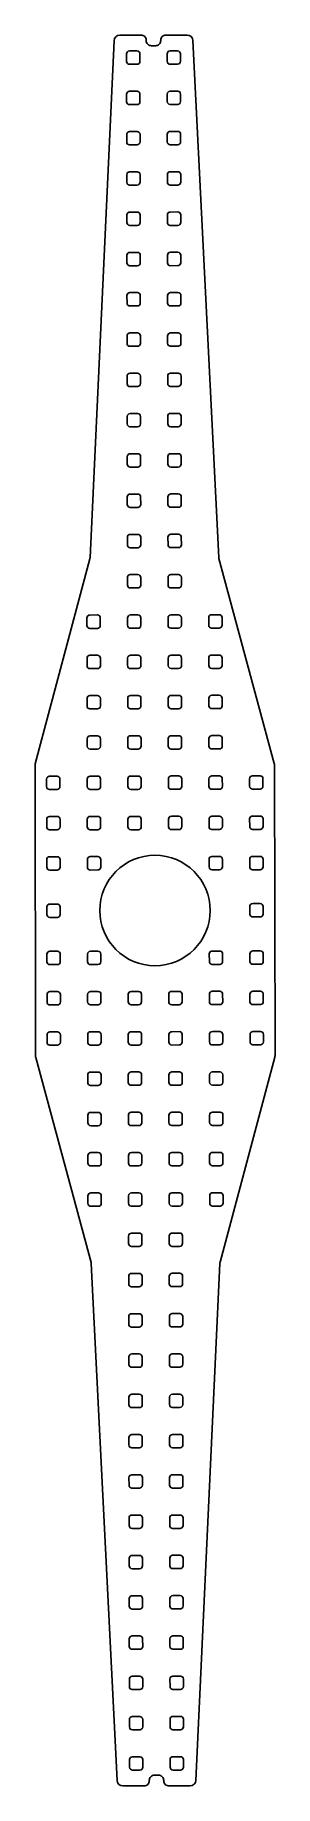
# Model space of a CAD drawing. Header units: inches. Extents: x 0.1 to 3.3, y 0.1 to 23.8.
import ezdxf

# ---------------------------------------------------------------- set-up
doc = ezdxf.new("R2010")
doc.units = ezdxf.units.IN

msp = doc.modelspace()

# ---------------------------------------------------------------- linework, layer by layer
for points in [[(1.194, 0.154, 0.400175), (1.272, 0.079), (1.559, 0.079, 0.414214), (1.63, 0.151), (1.63, 0.153, -0.414214), (1.701, 0.225), (1.756, 0.225, -0.414214), (1.827, 0.154), (1.827, 0.151, 0.414214), (1.899, 0.08), (2.185, 0.08, 0.400175), (2.264, 0.155), (2.59, 7.172, -0.053621), (2.592, 7.189), (3.335, 9.972, 0.065706), (3.338, 9.993), (3.331, 13.939, 0.065706), (3.328, 13.959), (2.576, 16.74, -0.053621), (2.573, 16.756), (2.223, 23.772, 0.400175), (2.144, 23.847), (1.857, 23.846, 0.414214), (1.786, 23.775), (1.786, 23.772, -0.414214), (1.715, 23.701), (1.66, 23.701, -0.414214), (1.589, 23.772), (1.589, 23.775, 0.414214), (1.518, 23.846), (1.231, 23.845, 0.400175), (1.152, 23.77), (0.826, 16.753, -0.053621), (0.824, 16.737), (0.081, 13.953, 0.065706), (0.079, 13.933), (0.086, 9.987, 0.065706), (0.088, 9.967), (0.841, 7.186, -0.053621), (0.843, 7.169)], [(1.464, 23.45, 0.414214), (1.503, 23.489), (1.503, 23.591, 0.414214), (1.463, 23.631), (1.361, 23.631, 0.414214), (1.322, 23.591), (1.322, 23.489, 0.414214), (1.361, 23.45)], [(2.015, 23.451, 0.414214), (2.054, 23.49), (2.054, 23.592, 0.414214), (2.015, 23.632), (1.912, 23.632, 0.414214), (1.873, 23.592), (1.873, 23.49, 0.414214), (1.913, 23.45)], [(1.465, 22.903, 0.414214), (1.504, 22.942), (1.504, 23.045, 0.414214), (1.464, 23.084), (1.362, 23.084, 0.414214), (1.323, 23.044), (1.323, 22.942, 0.414214), (1.362, 22.903)], [(2.016, 22.904, 0.414214), (2.055, 22.943), (2.055, 23.046, 0.414214), (2.016, 23.085), (1.913, 23.085, 0.414214), (1.874, 23.045), (1.874, 22.943, 0.414214), (1.913, 22.904)], [(1.466, 22.356, 0.414214), (1.505, 22.396), (1.505, 22.498, 0.414214), (1.465, 22.537), (1.363, 22.537, 0.414214), (1.324, 22.498), (1.324, 22.395, 0.414214), (1.363, 22.356)], [(2.017, 22.357, 0.414214), (2.056, 22.396), (2.056, 22.499, 0.414214), (2.016, 22.538), (1.914, 22.538, 0.414214), (1.875, 22.499), (1.875, 22.396, 0.414214), (1.914, 22.357)], [(1.467, 21.809, 0.414214), (1.506, 21.849), (1.506, 21.951, 0.414214), (1.466, 21.99), (1.364, 21.99, 0.414214), (1.325, 21.951), (1.325, 21.848, 0.414214), (1.364, 21.809)], [(2.018, 21.81, 0.414214), (2.057, 21.85), (2.057, 21.952, 0.414214), (2.017, 21.991), (1.915, 21.991, 0.414214), (1.876, 21.952), (1.876, 21.849, 0.414214), (1.915, 21.81)], [(1.468, 21.262, 0.414214), (1.507, 21.302), (1.507, 21.404, 0.414214), (1.467, 21.444), (1.365, 21.443, 0.414214), (1.326, 21.404), (1.326, 21.302, 0.414214), (1.365, 21.262)], [(2.019, 21.263, 0.414214), (2.058, 21.303), (2.058, 21.405, 0.414214), (2.018, 21.445), (1.916, 21.444, 0.414214), (1.877, 21.405), (1.877, 21.303, 0.414214), (1.916, 21.263)], [(1.468, 20.716, 0.414214), (1.508, 20.755), (1.508, 20.857, 0.414214), (1.468, 20.897), (1.366, 20.897, 0.414214), (1.326, 20.857), (1.327, 20.755, 0.414214), (1.366, 20.715)], [(2.02, 20.717, 0.414214), (2.059, 20.756), (2.059, 20.858, 0.414214), (2.019, 20.898), (1.917, 20.898, 0.414214), (1.878, 20.858), (1.878, 20.756, 0.414214), (1.917, 20.716)], [(1.469, 20.169, 0.414214), (1.509, 20.208), (1.509, 20.311, 0.414214), (1.469, 20.35), (1.367, 20.35, 0.414214), (1.327, 20.31), (1.328, 20.208, 0.414214), (1.367, 20.169)], [(2.021, 20.17, 0.414214), (2.06, 20.209), (2.06, 20.312, 0.414214), (2.02, 20.351), (1.918, 20.351, 0.414214), (1.879, 20.311), (1.879, 20.209, 0.414214), (1.918, 20.17)], [(1.47, 19.622, 0.414214), (1.51, 19.661), (1.51, 19.764, 0.414214), (1.47, 19.803), (1.368, 19.803, 0.414214), (1.328, 19.764), (1.329, 19.661, 0.414214), (1.368, 19.622)], [(2.022, 19.623, 0.414214), (2.061, 19.662), (2.061, 19.765, 0.414214), (2.021, 19.804), (1.919, 19.804, 0.414214), (1.88, 19.764), (1.88, 19.662, 0.414214), (1.919, 19.623)], [(1.471, 19.075, 0.414214), (1.511, 19.115), (1.51, 19.217, 0.414214), (1.471, 19.256), (1.369, 19.256, 0.414214), (1.329, 19.217), (1.33, 19.114, 0.414214), (1.369, 19.075)], [(2.023, 19.076, 0.414214), (2.062, 19.116), (2.062, 19.218, 0.414214), (2.022, 19.257), (1.92, 19.257, 0.414214), (1.881, 19.218), (1.881, 19.115, 0.414214), (1.92, 19.076)], [(1.472, 18.528, 0.414214), (1.512, 18.568), (1.511, 18.67, 0.414214), (1.472, 18.71), (1.37, 18.709, 0.414214), (1.33, 18.67), (1.33, 18.568, 0.414214), (1.37, 18.528)], [(2.023, 18.529, 0.414214), (2.063, 18.569), (2.063, 18.671, 0.414214), (2.023, 18.71), (1.921, 18.71, 0.414214), (1.881, 18.671), (1.882, 18.569, 0.414214), (1.921, 18.529)], [(1.473, 17.982, 0.414214), (1.513, 18.021), (1.512, 18.123, 0.414214), (1.473, 18.163), (1.371, 18.163, 0.414214), (1.331, 18.123), (1.331, 18.021, 0.414214), (1.371, 17.981)], [(2.024, 17.983, 0.414214), (2.064, 18.022), (2.064, 18.124, 0.414214), (2.024, 18.164), (1.922, 18.164, 0.414214), (1.882, 18.124), (1.883, 18.022, 0.414214), (1.922, 17.982)], [(1.474, 17.435, 0.414214), (1.514, 17.474), (1.513, 17.577, 0.414214), (1.474, 17.616), (1.372, 17.616, 0.414214), (1.332, 17.576), (1.332, 17.474, 0.414214), (1.372, 17.435)], [(2.025, 17.436, 0.414214), (2.065, 17.475), (2.065, 17.578, 0.414214), (2.025, 17.617), (1.923, 17.617, 0.414214), (1.883, 17.577), (1.884, 17.475, 0.414214), (1.923, 17.436)], [(1.475, 16.888, 0.414214), (1.514, 16.927), (1.514, 17.03, 0.414214), (1.475, 17.069), (1.372, 17.069, 0.414214), (1.333, 17.029), (1.333, 16.927, 0.414214), (1.373, 16.888)], [(2.026, 16.889, 0.414214), (2.066, 16.928), (2.065, 17.031, 0.414214), (2.026, 17.07), (1.924, 17.07, 0.414214), (1.884, 17.03), (1.885, 16.928, 0.414214), (1.924, 16.889)], [(1.476, 16.341, 0.414214), (1.515, 16.381), (1.515, 16.483, 0.414214), (1.476, 16.522), (1.373, 16.522, 0.414214), (1.334, 16.483), (1.334, 16.38, 0.414214), (1.374, 16.341)], [(2.027, 16.342, 0.414214), (2.067, 16.382), (2.066, 16.484, 0.414214), (2.027, 16.523), (1.925, 16.523, 0.414214), (1.885, 16.484), (1.885, 16.381, 0.414214), (1.925, 16.342)], [(0.926, 15.793, 0.414214), (0.965, 15.833), (0.965, 15.935, 0.414214), (0.926, 15.975), (0.823, 15.974, 0.414214), (0.784, 15.935), (0.784, 15.833, 0.414214), (0.824, 15.793)], [(1.477, 15.794, 0.414214), (1.516, 15.834), (1.516, 15.936, 0.414214), (1.477, 15.976), (1.374, 15.975, 0.414214), (1.335, 15.936), (1.335, 15.834, 0.414214), (1.375, 15.794)], [(2.028, 15.795, 0.414214), (2.068, 15.835), (2.067, 15.937, 0.414214), (2.028, 15.976), (1.926, 15.976, 0.414214), (1.886, 15.937), (1.886, 15.834, 0.414214), (1.926, 15.795)], [(2.579, 15.796, 0.414214), (2.619, 15.836), (2.619, 15.938, 0.414214), (2.579, 15.977), (2.477, 15.977, 0.414214), (2.437, 15.938), (2.438, 15.835, 0.414214), (2.477, 15.796)], [(0.927, 15.247, 0.414214), (0.966, 15.286), (0.966, 15.388, 0.414214), (0.927, 15.428), (0.824, 15.428, 0.414214), (0.785, 15.388), (0.785, 15.286, 0.414214), (0.824, 15.246)], [(1.478, 15.248, 0.414214), (1.517, 15.287), (1.517, 15.389, 0.414214), (1.478, 15.429), (1.375, 15.429, 0.414214), (1.336, 15.389), (1.336, 15.287, 0.414214), (1.376, 15.247)], [(2.029, 15.249, 0.414214), (2.069, 15.288), (2.068, 15.39, 0.414214), (2.029, 15.43), (1.927, 15.429, 0.414214), (1.887, 15.39), (1.887, 15.288, 0.414214), (1.927, 15.248)], [(2.58, 15.25, 0.414214), (2.62, 15.289), (2.62, 15.391, 0.414214), (2.58, 15.431), (2.478, 15.43, 0.414214), (2.438, 15.391), (2.439, 15.289, 0.414214), (2.478, 15.249)], [(0.928, 14.7, 0.414214), (0.967, 14.739), (0.967, 14.842, 0.414214), (0.927, 14.881), (0.825, 14.881, 0.414214), (0.786, 14.841), (0.786, 14.739, 0.414214), (0.825, 14.7)], [(1.479, 14.701, 0.414214), (1.518, 14.74), (1.518, 14.843, 0.414214), (1.479, 14.882), (1.376, 14.882, 0.414214), (1.337, 14.842), (1.337, 14.74, 0.414214), (1.377, 14.701)], [(2.03, 14.702, 0.414214), (2.069, 14.741), (2.069, 14.844, 0.414214), (2.03, 14.883), (1.927, 14.883, 0.414214), (1.888, 14.843), (1.888, 14.741, 0.414214), (1.928, 14.702)], [(2.581, 14.703, 0.414214), (2.621, 14.742), (2.62, 14.845, 0.414214), (2.581, 14.884), (2.479, 14.884, 0.414214), (2.439, 14.844), (2.44, 14.742, 0.414214), (2.479, 14.703)], [(0.929, 14.153, 0.414214), (0.968, 14.192), (0.968, 14.295, 0.414214), (0.928, 14.334), (0.826, 14.334, 0.414214), (0.787, 14.295), (0.787, 14.192, 0.414214), (0.826, 14.153)], [(1.48, 14.154, 0.414214), (1.519, 14.193), (1.519, 14.296, 0.414214), (1.48, 14.335), (1.377, 14.335, 0.414214), (1.338, 14.295), (1.338, 14.193, 0.414214), (1.378, 14.154)], [(2.031, 14.155, 0.414214), (2.07, 14.194), (2.07, 14.297, 0.414214), (2.031, 14.336), (1.928, 14.336, 0.414214), (1.889, 14.296), (1.889, 14.194, 0.414214), (1.929, 14.155)], [(2.582, 14.156, 0.414214), (2.622, 14.195), (2.621, 14.298, 0.414214), (2.582, 14.337), (2.48, 14.337, 0.414214), (2.44, 14.297), (2.44, 14.195, 0.414214), (2.48, 14.156)], [(0.379, 13.605, 0.414214), (0.418, 13.645), (0.418, 13.747, 0.414214), (0.378, 13.786), (0.276, 13.786, 0.414214), (0.237, 13.747), (0.237, 13.644, 0.414214), (0.276, 13.605)], [(0.93, 13.606, 0.414214), (0.969, 13.646), (0.969, 13.748, 0.414214), (0.929, 13.787), (0.827, 13.787, 0.414214), (0.788, 13.748), (0.788, 13.645, 0.414214), (0.827, 13.606)], [(1.481, 13.607, 0.414214), (1.52, 13.647), (1.52, 13.749, 0.414214), (1.481, 13.788), (1.378, 13.788, 0.414214), (1.339, 13.749), (1.339, 13.646, 0.414214), (1.379, 13.607)], [(2.032, 13.608, 0.414214), (2.071, 13.648), (2.071, 13.75, 0.414214), (2.032, 13.789), (1.929, 13.789, 0.414214), (1.89, 13.75), (1.89, 13.647, 0.414214), (1.93, 13.608)], [(2.583, 13.609, 0.414214), (2.623, 13.649), (2.622, 13.751, 0.414214), (2.583, 13.79), (2.481, 13.79, 0.414214), (2.441, 13.751), (2.441, 13.648, 0.414214), (2.481, 13.609)], [(3.134, 13.61, 0.414214), (3.174, 13.65), (3.174, 13.752, 0.414214), (3.134, 13.791), (3.032, 13.791, 0.414214), (2.992, 13.752), (2.993, 13.649, 0.414214), (3.032, 13.61)], [(0.379, 13.058, 0.414214), (0.419, 13.098), (0.419, 13.2, 0.414214), (0.379, 13.24), (0.277, 13.239, 0.414214), (0.238, 13.2), (0.238, 13.098, 0.414214), (0.277, 13.058)], [(0.931, 13.059, 0.414214), (0.97, 13.099), (0.97, 13.201, 0.414214), (0.93, 13.241), (0.828, 13.24, 0.414214), (0.789, 13.201), (0.789, 13.099, 0.414214), (0.828, 13.059)], [(1.482, 13.06, 0.414214), (1.521, 13.1), (1.521, 13.202, 0.414214), (1.482, 13.241), (1.379, 13.241, 0.414214), (1.34, 13.202), (1.34, 13.099, 0.414214), (1.379, 13.06)], [(2.033, 13.061, 0.414214), (2.072, 13.101), (2.072, 13.203, 0.414214), (2.033, 13.242), (1.93, 13.242, 0.414214), (1.891, 13.203), (1.891, 13.1, 0.414214), (1.931, 13.061)], [(2.584, 13.062, 0.414214), (2.624, 13.102), (2.623, 13.204, 0.414214), (2.584, 13.243), (2.482, 13.243, 0.414214), (2.442, 13.204), (2.442, 13.101, 0.414214), (2.482, 13.062)], [(3.135, 13.063, 0.414214), (3.175, 13.103), (3.175, 13.205, 0.414214), (3.135, 13.244), (3.033, 13.244, 0.414214), (2.993, 13.205), (2.994, 13.102, 0.414214), (3.033, 13.063)], [(0.38, 12.512, 0.414214), (0.42, 12.551), (0.42, 12.653, 0.414214), (0.38, 12.693), (0.278, 12.693, 0.414214), (0.238, 12.653), (0.239, 12.551, 0.414214), (0.278, 12.511)], [(0.932, 12.513, 0.414214), (0.971, 12.552), (0.971, 12.654, 0.414214), (0.931, 12.694), (0.829, 12.694, 0.414214), (0.79, 12.654), (0.79, 12.552, 0.414214), (0.829, 12.512)], [(2.585, 12.515, 0.414214), (2.624, 12.555), (2.624, 12.657, 0.414214), (2.585, 12.697), (2.482, 12.696, 0.414214), (2.443, 12.657), (2.443, 12.555, 0.414214), (2.483, 12.515)], [(3.136, 12.516, 0.414214), (3.176, 12.556), (3.175, 12.658, 0.414214), (3.136, 12.698), (3.034, 12.697, 0.414214), (2.994, 12.658), (2.995, 12.556, 0.414214), (3.034, 12.516)], [(0.382, 11.87, 0.414214), (0.421, 11.909), (0.421, 12.012, 0.414214), (0.381, 12.051), (0.279, 12.051, 0.414214), (0.24, 12.011), (0.24, 11.909, 0.414214), (0.279, 11.87)], [(3.137, 11.875, 0.414214), (3.177, 11.914), (3.177, 12.017, 0.414214), (3.137, 12.056), (3.035, 12.056, 0.414214), (2.995, 12.016), (2.996, 11.914, 0.414214), (3.035, 11.875)], [(0.383, 11.228, 0.414214), (0.422, 11.268), (0.422, 11.37, 0.414214), (0.382, 11.409), (0.28, 11.409, 0.414214), (0.241, 11.37), (0.241, 11.267, 0.414214), (0.28, 11.228)], [(0.934, 11.229, 0.414214), (0.973, 11.269), (0.973, 11.371, 0.414214), (0.934, 11.41), (0.831, 11.41, 0.414214), (0.792, 11.371), (0.792, 11.268, 0.414214), (0.831, 11.229)], [(2.587, 11.232, 0.414214), (2.627, 11.272), (2.627, 11.374, 0.414214), (2.587, 11.413), (2.485, 11.413, 0.414214), (2.445, 11.374), (2.446, 11.271, 0.414214), (2.485, 11.232)], [(3.139, 11.233, 0.414214), (3.178, 11.273), (3.178, 11.375, 0.414214), (3.138, 11.414), (3.036, 11.414, 0.414214), (2.997, 11.375), (2.997, 11.272, 0.414214), (3.036, 11.233)], [(0.384, 10.681, 0.414214), (0.423, 10.721), (0.423, 10.823, 0.414214), (0.383, 10.863), (0.281, 10.862, 0.414214), (0.242, 10.823), (0.242, 10.721, 0.414214), (0.281, 10.681)], [(0.935, 10.682, 0.414214), (0.974, 10.722), (0.974, 10.824, 0.414214), (0.934, 10.864), (0.832, 10.863, 0.414214), (0.793, 10.824), (0.793, 10.722, 0.414214), (0.832, 10.682)], [(1.486, 10.683, 0.414214), (1.525, 10.723), (1.525, 10.825, 0.414214), (1.486, 10.864), (1.383, 10.864, 0.414214), (1.344, 10.825), (1.344, 10.723, 0.414214), (1.384, 10.683)], [(2.037, 10.684, 0.414214), (2.076, 10.724), (2.076, 10.826, 0.414214), (2.037, 10.865), (1.934, 10.865, 0.414214), (1.895, 10.826), (1.895, 10.723, 0.414214), (1.935, 10.684)], [(2.588, 10.685, 0.414214), (2.628, 10.725), (2.627, 10.827, 0.414214), (2.588, 10.866), (2.486, 10.866, 0.414214), (2.446, 10.827), (2.447, 10.724, 0.414214), (2.486, 10.685)], [(3.14, 10.686, 0.414214), (3.179, 10.726), (3.179, 10.828, 0.414214), (3.139, 10.867), (3.037, 10.867, 0.414214), (2.998, 10.828), (2.998, 10.725, 0.414214), (3.037, 10.686)], [(0.385, 10.135, 0.414214), (0.424, 10.174), (0.424, 10.276, 0.414214), (0.384, 10.316), (0.282, 10.316, 0.414214), (0.243, 10.276), (0.243, 10.174, 0.414214), (0.282, 10.134)], [(0.936, 10.136, 0.414214), (0.975, 10.175), (0.975, 10.277, 0.414214), (0.935, 10.317), (0.833, 10.317, 0.414214), (0.794, 10.277), (0.794, 10.175, 0.414214), (0.833, 10.135)], [(1.487, 10.137, 0.414214), (1.526, 10.176), (1.526, 10.278, 0.414214), (1.487, 10.318), (1.384, 10.318, 0.414214), (1.345, 10.278), (1.345, 10.176, 0.414214), (1.385, 10.136)], [(2.038, 10.138, 0.414214), (2.077, 10.177), (2.077, 10.279, 0.414214), (2.038, 10.319), (1.935, 10.318, 0.414214), (1.896, 10.279), (1.896, 10.177, 0.414214), (1.936, 10.137)], [(2.589, 10.139, 0.414214), (2.629, 10.178), (2.628, 10.28, 0.414214), (2.589, 10.32), (2.487, 10.319, 0.414214), (2.447, 10.28), (2.448, 10.178, 0.414214), (2.487, 10.138)], [(3.14, 10.139, 0.414214), (3.18, 10.179), (3.18, 10.281, 0.414214), (3.14, 10.321), (3.038, 10.32, 0.414214), (2.999, 10.281), (2.999, 10.179, 0.414214), (3.038, 10.139)], [(0.937, 9.589, 0.414214), (0.976, 9.628), (0.976, 9.731, 0.414214), (0.936, 9.77), (0.834, 9.77, 0.414214), (0.795, 9.73), (0.795, 9.628, 0.414214), (0.834, 9.589)], [(1.488, 9.59, 0.414214), (1.527, 9.629), (1.527, 9.732, 0.414214), (1.488, 9.771), (1.385, 9.771, 0.414214), (1.346, 9.731), (1.346, 9.629, 0.414214), (1.386, 9.59)], [(2.039, 9.591, 0.414214), (2.078, 9.63), (2.078, 9.733, 0.414214), (2.039, 9.772), (1.936, 9.772, 0.414214), (1.897, 9.732), (1.897, 9.63, 0.414214), (1.937, 9.591)], [(2.59, 9.592, 0.414214), (2.63, 9.631), (2.629, 9.733, 0.414214), (2.59, 9.773), (2.488, 9.773, 0.414214), (2.448, 9.733), (2.448, 9.631, 0.414214), (2.488, 9.592)], [(0.938, 9.042, 0.414214), (0.977, 9.081), (0.977, 9.184, 0.414214), (0.937, 9.223), (0.835, 9.223, 0.414214), (0.796, 9.183), (0.796, 9.081, 0.414214), (0.835, 9.042)], [(1.489, 9.043, 0.414214), (1.528, 9.082), (1.528, 9.185, 0.414214), (1.489, 9.224), (1.386, 9.224, 0.414214), (1.347, 9.184), (1.347, 9.082, 0.414214), (1.386, 9.043)], [(2.04, 9.044, 0.414214), (2.079, 9.083), (2.079, 9.186, 0.414214), (2.04, 9.225), (1.937, 9.225, 0.414214), (1.898, 9.185), (1.898, 9.083, 0.414214), (1.938, 9.044)], [(2.591, 9.045, 0.414214), (2.631, 9.084), (2.63, 9.187, 0.414214), (2.591, 9.226), (2.489, 9.226, 0.414214), (2.449, 9.186), (2.449, 9.084, 0.414214), (2.489, 9.045)], [(0.939, 8.495, 0.414214), (0.978, 8.535), (0.978, 8.637, 0.414214), (0.938, 8.676), (0.836, 8.676, 0.414214), (0.797, 8.637), (0.797, 8.534, 0.414214), (0.836, 8.495)], [(1.49, 8.496, 0.414214), (1.529, 8.536), (1.529, 8.638, 0.414214), (1.489, 8.677), (1.387, 8.677, 0.414214), (1.348, 8.638), (1.348, 8.535, 0.414214), (1.387, 8.496)], [(2.041, 8.497, 0.414214), (2.08, 8.537), (2.08, 8.639, 0.414214), (2.041, 8.678), (1.938, 8.678, 0.414214), (1.899, 8.639), (1.899, 8.536, 0.414214), (1.939, 8.497)], [(2.592, 8.498, 0.414214), (2.631, 8.538), (2.631, 8.64, 0.414214), (2.592, 8.679), (2.489, 8.679, 0.414214), (2.45, 8.64), (2.45, 8.537, 0.414214), (2.49, 8.498)], [(0.94, 7.948, 0.414214), (0.979, 7.988), (0.979, 8.09, 0.414214), (0.939, 8.129), (0.837, 8.129, 0.414214), (0.798, 8.09), (0.798, 7.988, 0.414214), (0.837, 7.948)], [(1.491, 7.949, 0.414214), (1.53, 7.989), (1.53, 8.091, 0.414214), (1.49, 8.13), (1.388, 8.13, 0.414214), (1.349, 8.091), (1.349, 7.988, 0.414214), (1.388, 7.949)], [(2.042, 7.95, 0.414214), (2.081, 7.99), (2.081, 8.092, 0.414214), (2.042, 8.131), (1.939, 8.131, 0.414214), (1.9, 8.092), (1.9, 7.989, 0.414214), (1.94, 7.95)], [(2.593, 7.951, 0.414214), (2.632, 7.991), (2.632, 8.093, 0.414214), (2.593, 8.132), (2.49, 8.132, 0.414214), (2.451, 8.093), (2.451, 7.99, 0.414214), (2.491, 7.951)], [(1.492, 7.403, 0.414214), (1.531, 7.442), (1.531, 7.544, 0.414214), (1.491, 7.584), (1.389, 7.583, 0.414214), (1.35, 7.544), (1.35, 7.442, 0.414214), (1.389, 7.402)], [(2.043, 7.404, 0.414214), (2.082, 7.443), (2.082, 7.545, 0.414214), (2.043, 7.585), (1.94, 7.584, 0.414214), (1.901, 7.545), (1.901, 7.443, 0.414214), (1.941, 7.403)], [(1.493, 6.856, 0.414214), (1.532, 6.895), (1.532, 6.998, 0.414214), (1.492, 7.037), (1.39, 7.037, 0.414214), (1.351, 6.997), (1.351, 6.895, 0.414214), (1.39, 6.856)], [(2.044, 6.857, 0.414214), (2.083, 6.896), (2.083, 6.999, 0.414214), (2.044, 7.038), (1.941, 7.038, 0.414214), (1.902, 6.998), (1.902, 6.896, 0.414214), (1.941, 6.857)], [(1.494, 6.309, 0.414214), (1.533, 6.348), (1.533, 6.451, 0.414214), (1.493, 6.49), (1.391, 6.49, 0.414214), (1.352, 6.45), (1.352, 6.348, 0.414214), (1.391, 6.309)], [(2.045, 6.31, 0.414214), (2.084, 6.349), (2.084, 6.452, 0.414214), (2.044, 6.491), (1.942, 6.491, 0.414214), (1.903, 6.451), (1.903, 6.349, 0.414214), (1.942, 6.31)], [(1.495, 5.762, 0.414214), (1.534, 5.802), (1.534, 5.904, 0.414214), (1.494, 5.943), (1.392, 5.943, 0.414214), (1.353, 5.904), (1.353, 5.801, 0.414214), (1.392, 5.762)], [(2.046, 5.763, 0.414214), (2.085, 5.803), (2.085, 5.905, 0.414214), (2.045, 5.944), (1.943, 5.944, 0.414214), (1.904, 5.905), (1.904, 5.802, 0.414214), (1.943, 5.763)], [(1.496, 5.215, 0.414214), (1.535, 5.255), (1.535, 5.357, 0.414214), (1.495, 5.396), (1.393, 5.396, 0.414214), (1.354, 5.357), (1.354, 5.254, 0.414214), (1.393, 5.215)], [(2.047, 5.216, 0.414214), (2.086, 5.256), (2.086, 5.358, 0.414214), (2.046, 5.397), (1.944, 5.397, 0.414214), (1.905, 5.358), (1.905, 5.255, 0.414214), (1.944, 5.216)], [(1.496, 4.669, 0.414214), (1.536, 4.708), (1.536, 4.81, 0.414214), (1.496, 4.85), (1.394, 4.849, 0.414214), (1.355, 4.81), (1.355, 4.708, 0.414214), (1.394, 4.668)], [(2.048, 4.669, 0.414214), (2.087, 4.709), (2.087, 4.811, 0.414214), (2.047, 4.851), (1.945, 4.85, 0.414214), (1.906, 4.811), (1.906, 4.709, 0.414214), (1.945, 4.669)], [(1.497, 4.122, 0.414214), (1.537, 4.161), (1.537, 4.264, 0.414214), (1.497, 4.303), (1.395, 4.303, 0.414214), (1.355, 4.263), (1.356, 4.161, 0.414214), (1.395, 4.122)], [(2.049, 4.123, 0.414214), (2.088, 4.162), (2.088, 4.264, 0.414214), (2.048, 4.304), (1.946, 4.304, 0.414214), (1.907, 4.264), (1.907, 4.162, 0.414214), (1.946, 4.122)], [(1.498, 3.575, 0.414214), (1.538, 3.614), (1.538, 3.717, 0.414214), (1.498, 3.756), (1.396, 3.756, 0.414214), (1.356, 3.716), (1.357, 3.614, 0.414214), (1.396, 3.575)], [(2.05, 3.576, 0.414214), (2.089, 3.615), (2.089, 3.718, 0.414214), (2.049, 3.757), (1.947, 3.757, 0.414214), (1.908, 3.717), (1.908, 3.615, 0.414214), (1.947, 3.576)], [(1.499, 3.028, 0.414214), (1.539, 3.068), (1.538, 3.17, 0.414214), (1.499, 3.209), (1.397, 3.209, 0.414214), (1.357, 3.17), (1.358, 3.067, 0.414214), (1.397, 3.028)], [(2.051, 3.029, 0.414214), (2.09, 3.069), (2.09, 3.171, 0.414214), (2.05, 3.21), (1.948, 3.21, 0.414214), (1.909, 3.171), (1.909, 3.068, 0.414214), (1.948, 3.029)], [(1.5, 2.481, 0.414214), (1.54, 2.521), (1.539, 2.623, 0.414214), (1.5, 2.662), (1.398, 2.662, 0.414214), (1.358, 2.623), (1.359, 2.52, 0.414214), (1.398, 2.481)], [(2.051, 2.482, 0.414214), (2.091, 2.522), (2.091, 2.624, 0.414214), (2.051, 2.663), (1.949, 2.663, 0.414214), (1.91, 2.624), (1.91, 2.521, 0.414214), (1.949, 2.482)], [(1.501, 1.934, 0.414214), (1.541, 1.974), (1.54, 2.076, 0.414214), (1.501, 2.116), (1.399, 2.115, 0.414214), (1.359, 2.076), (1.359, 1.974, 0.414214), (1.399, 1.934)], [(2.052, 1.935, 0.414214), (2.092, 1.975), (2.092, 2.077, 0.414214), (2.052, 2.117), (1.95, 2.116, 0.414214), (1.91, 2.077), (1.911, 1.975, 0.414214), (1.95, 1.935)], [(1.502, 1.388, 0.414214), (1.542, 1.427), (1.541, 1.529, 0.414214), (1.502, 1.569), (1.4, 1.569, 0.414214), (1.36, 1.529), (1.36, 1.427, 0.414214), (1.4, 1.388)], [(2.053, 1.389, 0.414214), (2.093, 1.428), (2.093, 1.53, 0.414214), (2.053, 1.57), (1.951, 1.57, 0.414214), (1.911, 1.53), (1.912, 1.428, 0.414214), (1.951, 1.388)], [(1.503, 0.841, 0.414214), (1.542, 0.88), (1.542, 0.983, 0.414214), (1.503, 1.022), (1.4, 1.022, 0.414214), (1.361, 0.982), (1.361, 0.88, 0.414214), (1.401, 0.841)], [(2.054, 0.842, 0.414214), (2.094, 0.881), (2.093, 0.984, 0.414214), (2.054, 1.023), (1.952, 1.023, 0.414214), (1.912, 0.983), (1.913, 0.881, 0.414214), (1.952, 0.842)], [(2.055, 0.295, 0.414214), (2.095, 0.334), (2.094, 0.437, 0.414214), (2.055, 0.476), (1.953, 0.476, 0.414214), (1.913, 0.437), (1.914, 0.334, 0.414214), (1.953, 0.295)], [(1.504, 0.294, 0.414214), (1.543, 0.334), (1.543, 0.436, 0.414214), (1.504, 0.475), (1.401, 0.475, 0.414214), (1.362, 0.436), (1.362, 0.333, 0.414214), (1.402, 0.294)]]:
    msp.add_lwpolyline(points, format="xyb", close=True)
msp.add_circle((1.708, 11.963), 0.75)

doc.saveas('drawing.dxf')
